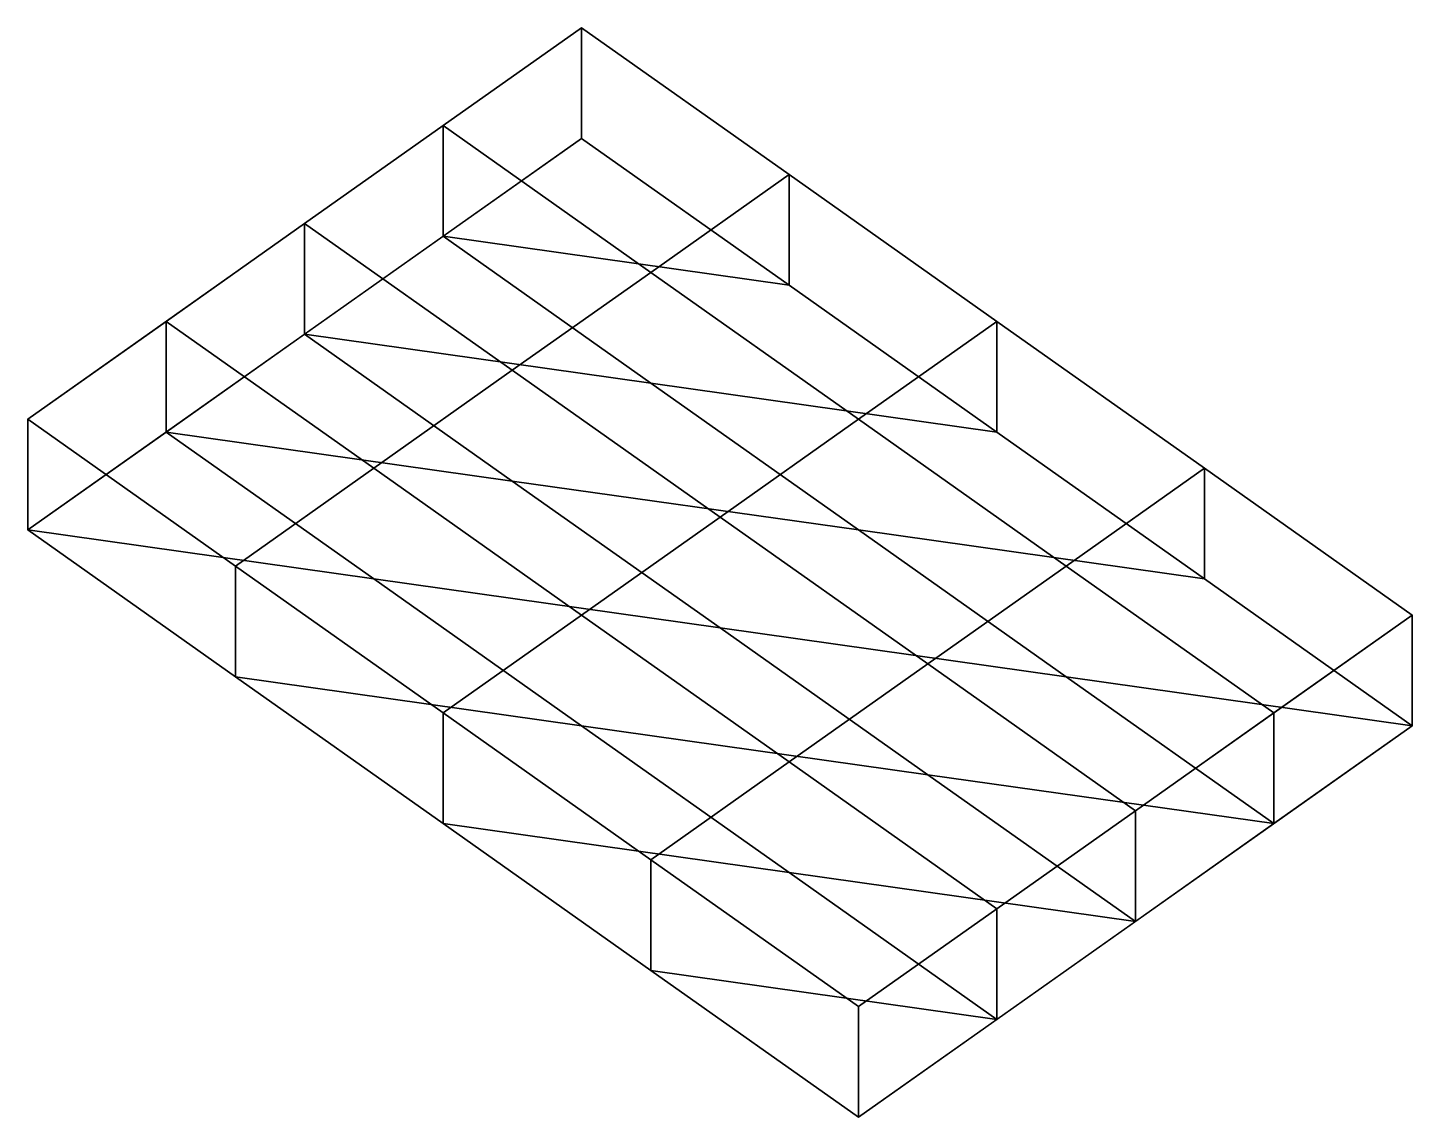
# Model space of a CAD drawing. Header units: metres. Extents: x -1061 to 707, y -141 to 1250.
import ezdxf

# ---------------------------------------------------------------- set-up
doc = ezdxf.new("R2010")
doc.units = ezdxf.units.M

msp = doc.modelspace()

# ---------------------------------------------------------------- linework, layer by layer
at = {"layer": 'Lay1', "color": 1}
for points in [[(0, 0, 0), (707.106781, 500, 500), (-353.553391, 1250, 1250), (-1060.660172, 750, 750), (0, 0, 0)], [(0, -141.421356, 141.421356), (707.106781, 358.578644, 641.421356), (-353.553391, 1108.578644, 1391.421356), (-1060.660172, 608.578644, 891.421356), (0, -141.421356, 141.421356)]]:
    msp.add_polyline3d(points, close=True, dxfattribs=at)
at = {"layer": 'Lay1', "color": 4, "invisible_edges": 8}
for points in [[(-353.553391, 1250, 1250), (-530.330086, 1125, 1125), (-530.330086, 983.578644, 1266.421356)], [(-530.330086, 983.578644, 1266.421356), (-353.553391, 1108.578644, 1391.421356), (-353.553391, 1250, 1250)], [(-530.330086, 1125, 1125), (-353.553391, 1250, 1250), (-88.388348, 1062.5, 1062.5)], [(-88.388348, 1062.5, 1062.5), (-353.553391, 1250, 1250), (-353.553391, 1108.578644, 1391.421356)], [(-530.330086, 1125, 1125), (-707.106781, 1000, 1000), (-707.106781, 858.578644, 1141.421356)], [(-707.106781, 858.578644, 1141.421356), (-530.330086, 983.578644, 1266.421356), (-530.330086, 1125, 1125)], [(-707.106781, 1000, 1000), (-530.330086, 1125, 1125), (-265.165043, 937.5, 937.5)], [(-88.388348, 1062.5, 1062.5), (-265.165043, 937.5, 937.5), (-530.330086, 1125, 1125)], [(-530.330086, 983.578644, 1266.421356), (-88.388348, 921.078644, 1203.921356), (-353.553391, 1108.578644, 1391.421356)], [(-353.553391, 1108.578644, 1391.421356), (-88.388348, 921.078644, 1203.921356), (-88.388348, 1062.5, 1062.5)], [(-265.165043, 937.5, 937.5), (-88.388348, 1062.5, 1062.5), (176.776695, 875, 875)], [(176.776695, 875, 875), (-88.388348, 1062.5, 1062.5), (-88.388348, 921.078644, 1203.921356)], [(-707.106781, 1000, 1000), (-883.883476, 875, 875), (-883.883476, 733.578644, 1016.421356)], [(-883.883476, 733.578644, 1016.421356), (-707.106781, 858.578644, 1141.421356), (-707.106781, 1000, 1000)], [(-883.883476, 875, 875), (-707.106781, 1000, 1000), (-441.941738, 812.5, 812.5)], [(-265.165043, 937.5, 937.5), (-441.941738, 812.5, 812.5), (-707.106781, 1000, 1000)], [(-707.106781, 858.578644, 1141.421356), (-265.165043, 796.078644, 1078.921356), (-530.330086, 983.578644, 1266.421356)], [(-88.388348, 921.078644, 1203.921356), (-530.330086, 983.578644, 1266.421356), (-265.165043, 796.078644, 1078.921356)], [(-441.941738, 812.5, 812.5), (-265.165043, 937.5, 937.5), (0, 750, 750)], [(176.776695, 875, 875), (0, 750, 750), (-265.165043, 937.5, 937.5)], [(-265.165043, 796.078644, 1078.921356), (176.776695, 733.578644, 1016.421356), (-88.388348, 921.078644, 1203.921356)], [(-88.388348, 921.078644, 1203.921356), (176.776695, 733.578644, 1016.421356), (176.776695, 875, 875)], [(-883.883476, 875, 875), (-1060.660172, 750, 750), (-1060.660172, 608.578644, 891.421356)], [(-1060.660172, 608.578644, 891.421356), (-883.883476, 733.578644, 1016.421356), (-883.883476, 875, 875)], [(-1060.660172, 750, 750), (-883.883476, 875, 875), (-618.718434, 687.5, 687.5)], [(-441.941738, 812.5, 812.5), (-618.718434, 687.5, 687.5), (-883.883476, 875, 875)], [(0, 750, 750), (176.776695, 875, 875), (441.941738, 687.5, 687.5)], [(441.941738, 687.5, 687.5), (176.776695, 875, 875), (176.776695, 733.578644, 1016.421356)], [(-883.883476, 733.578644, 1016.421356), (-441.941738, 671.078644, 953.921356), (-707.106781, 858.578644, 1141.421356)], [(-265.165043, 796.078644, 1078.921356), (-707.106781, 858.578644, 1141.421356), (-441.941738, 671.078644, 953.921356)], [(-618.718434, 687.5, 687.5), (-441.941738, 812.5, 812.5), (-176.776695, 625, 625)], [(0, 750, 750), (-176.776695, 625, 625), (-441.941738, 812.5, 812.5)], [(-441.941738, 671.078644, 953.921356), (0, 608.578644, 891.421356), (-265.165043, 796.078644, 1078.921356)], [(176.776695, 733.578644, 1016.421356), (-265.165043, 796.078644, 1078.921356), (0, 608.578644, 891.421356)], [(-1060.660172, 750, 750), (-795.495129, 562.5, 562.5), (-795.495129, 421.078644, 703.921356)], [(-795.495129, 421.078644, 703.921356), (-1060.660172, 608.578644, 891.421356), (-1060.660172, 750, 750)], [(-618.718434, 687.5, 687.5), (-795.495129, 562.5, 562.5), (-1060.660172, 750, 750)], [(-176.776695, 625, 625), (0, 750, 750), (265.165043, 562.5, 562.5)], [(441.941738, 687.5, 687.5), (265.165043, 562.5, 562.5), (0, 750, 750)], [(-1060.660172, 608.578644, 891.421356), (-618.718434, 546.078644, 828.921356), (-883.883476, 733.578644, 1016.421356)], [(-441.941738, 671.078644, 953.921356), (-883.883476, 733.578644, 1016.421356), (-618.718434, 546.078644, 828.921356)], [(0, 608.578644, 891.421356), (441.941738, 546.078644, 828.921356), (176.776695, 733.578644, 1016.421356)], [(176.776695, 733.578644, 1016.421356), (441.941738, 546.078644, 828.921356), (441.941738, 687.5, 687.5)], [(-795.495129, 562.5, 562.5), (-618.718434, 687.5, 687.5), (-353.553391, 500, 500)], [(-176.776695, 625, 625), (-353.553391, 500, 500), (-618.718434, 687.5, 687.5)], [(265.165043, 562.5, 562.5), (441.941738, 687.5, 687.5), (707.106781, 500, 500)], [(707.106781, 500, 500), (441.941738, 687.5, 687.5), (441.941738, 546.078644, 828.921356)], [(-618.718434, 546.078644, 828.921356), (-176.776695, 483.578644, 766.421356), (-441.941738, 671.078644, 953.921356)], [(0, 608.578644, 891.421356), (-441.941738, 671.078644, 953.921356), (-176.776695, 483.578644, 766.421356)], [(-353.553391, 500, 500), (-176.776695, 625, 625), (88.388348, 437.5, 437.5)], [(265.165043, 562.5, 562.5), (88.388348, 437.5, 437.5), (-176.776695, 625, 625)], [(-618.718434, 546.078644, 828.921356), (-1060.660172, 608.578644, 891.421356), (-795.495129, 421.078644, 703.921356)], [(-176.776695, 483.578644, 766.421356), (265.165043, 421.078644, 703.921356), (0, 608.578644, 891.421356)], [(441.941738, 546.078644, 828.921356), (0, 608.578644, 891.421356), (265.165043, 421.078644, 703.921356)], [(-795.495129, 562.5, 562.5), (-530.330086, 375, 375), (-530.330086, 233.578644, 516.421356)], [(-530.330086, 233.578644, 516.421356), (-795.495129, 421.078644, 703.921356), (-795.495129, 562.5, 562.5)], [(-353.553391, 500, 500), (-530.330086, 375, 375), (-795.495129, 562.5, 562.5)], [(88.388348, 437.5, 437.5), (265.165043, 562.5, 562.5), (530.330086, 375, 375)], [(707.106781, 500, 500), (530.330086, 375, 375), (265.165043, 562.5, 562.5)], [(-795.495129, 421.078644, 703.921356), (-353.553391, 358.578644, 641.421356), (-618.718434, 546.078644, 828.921356)], [(-176.776695, 483.578644, 766.421356), (-618.718434, 546.078644, 828.921356), (-353.553391, 358.578644, 641.421356)], [(265.165043, 421.078644, 703.921356), (707.106781, 358.578644, 641.421356), (441.941738, 546.078644, 828.921356)], [(441.941738, 546.078644, 828.921356), (707.106781, 358.578644, 641.421356), (707.106781, 500, 500)], [(-530.330086, 375, 375), (-353.553391, 500, 500), (-88.388348, 312.5, 312.5)], [(88.388348, 437.5, 437.5), (-88.388348, 312.5, 312.5), (-353.553391, 500, 500)], [(530.330086, 375, 375), (707.106781, 500, 500), (707.106781, 358.578644, 641.421356)], [(-353.553391, 358.578644, 641.421356), (88.388348, 296.078644, 578.921356), (-176.776695, 483.578644, 766.421356)], [(265.165043, 421.078644, 703.921356), (-176.776695, 483.578644, 766.421356), (88.388348, 296.078644, 578.921356)], [(-88.388348, 312.5, 312.5), (88.388348, 437.5, 437.5), (353.553391, 250, 250)], [(530.330086, 375, 375), (353.553391, 250, 250), (88.388348, 437.5, 437.5)], [(-353.553391, 358.578644, 641.421356), (-795.495129, 421.078644, 703.921356), (-530.330086, 233.578644, 516.421356)], [(88.388348, 296.078644, 578.921356), (530.330086, 233.578644, 516.421356), (265.165043, 421.078644, 703.921356)], [(707.106781, 358.578644, 641.421356), (265.165043, 421.078644, 703.921356), (530.330086, 233.578644, 516.421356)], [(-530.330086, 375, 375), (-265.165043, 187.5, 187.5), (-265.165043, 46.078644, 328.921356)], [(-265.165043, 46.078644, 328.921356), (-530.330086, 233.578644, 516.421356), (-530.330086, 375, 375)], [(-88.388348, 312.5, 312.5), (-265.165043, 187.5, 187.5), (-530.330086, 375, 375)], [(353.553391, 250, 250), (530.330086, 375, 375), (530.330086, 233.578644, 516.421356)], [(707.106781, 358.578644, 641.421356), (530.330086, 233.578644, 516.421356), (530.330086, 375, 375)], [(-530.330086, 233.578644, 516.421356), (-88.388348, 171.078644, 453.921356), (-353.553391, 358.578644, 641.421356)], [(88.388348, 296.078644, 578.921356), (-353.553391, 358.578644, 641.421356), (-88.388348, 171.078644, 453.921356)], [(-265.165043, 187.5, 187.5), (-88.388348, 312.5, 312.5), (176.776695, 125, 125)], [(353.553391, 250, 250), (176.776695, 125, 125), (-88.388348, 312.5, 312.5)], [(-88.388348, 171.078644, 453.921356), (353.553391, 108.578644, 391.421356), (88.388348, 296.078644, 578.921356)], [(530.330086, 233.578644, 516.421356), (88.388348, 296.078644, 578.921356), (353.553391, 108.578644, 391.421356)], [(176.776695, 125, 125), (353.553391, 250, 250), (353.553391, 108.578644, 391.421356)], [(530.330086, 233.578644, 516.421356), (353.553391, 108.578644, 391.421356), (353.553391, 250, 250)], [(-88.388348, 171.078644, 453.921356), (-530.330086, 233.578644, 516.421356), (-265.165043, 46.078644, 328.921356)], [(-265.165043, 187.5, 187.5), (0, 0), (0, -141.421356, 141.421356)], [(0, -141.421356, 141.421356), (-265.165043, 46.078644, 328.921356), (-265.165043, 187.5, 187.5)], [(176.776695, 125, 125), (0, 0), (-265.165043, 187.5, 187.5)], [(-265.165043, 46.078644, 328.921356), (176.776695, -16.421356, 266.421356), (-88.388348, 171.078644, 453.921356)], [(353.553391, 108.578644, 391.421356), (-88.388348, 171.078644, 453.921356), (176.776695, -16.421356, 266.421356)], [(0, 0), (176.776695, 125, 125), (176.776695, -16.421356, 266.421356)], [(353.553391, 108.578644, 391.421356), (176.776695, -16.421356, 266.421356), (176.776695, 125, 125)], [(176.776695, -16.421356, 266.421356), (-265.165043, 46.078644, 328.921356), (0, -141.421356, 141.421356)], [(176.776695, -16.421356, 266.421356), (0, -141.421356, 141.421356), (0, 0)]]:
    msp.add_3dface(points, dxfattribs=at)

doc.saveas('drawing.dxf')
